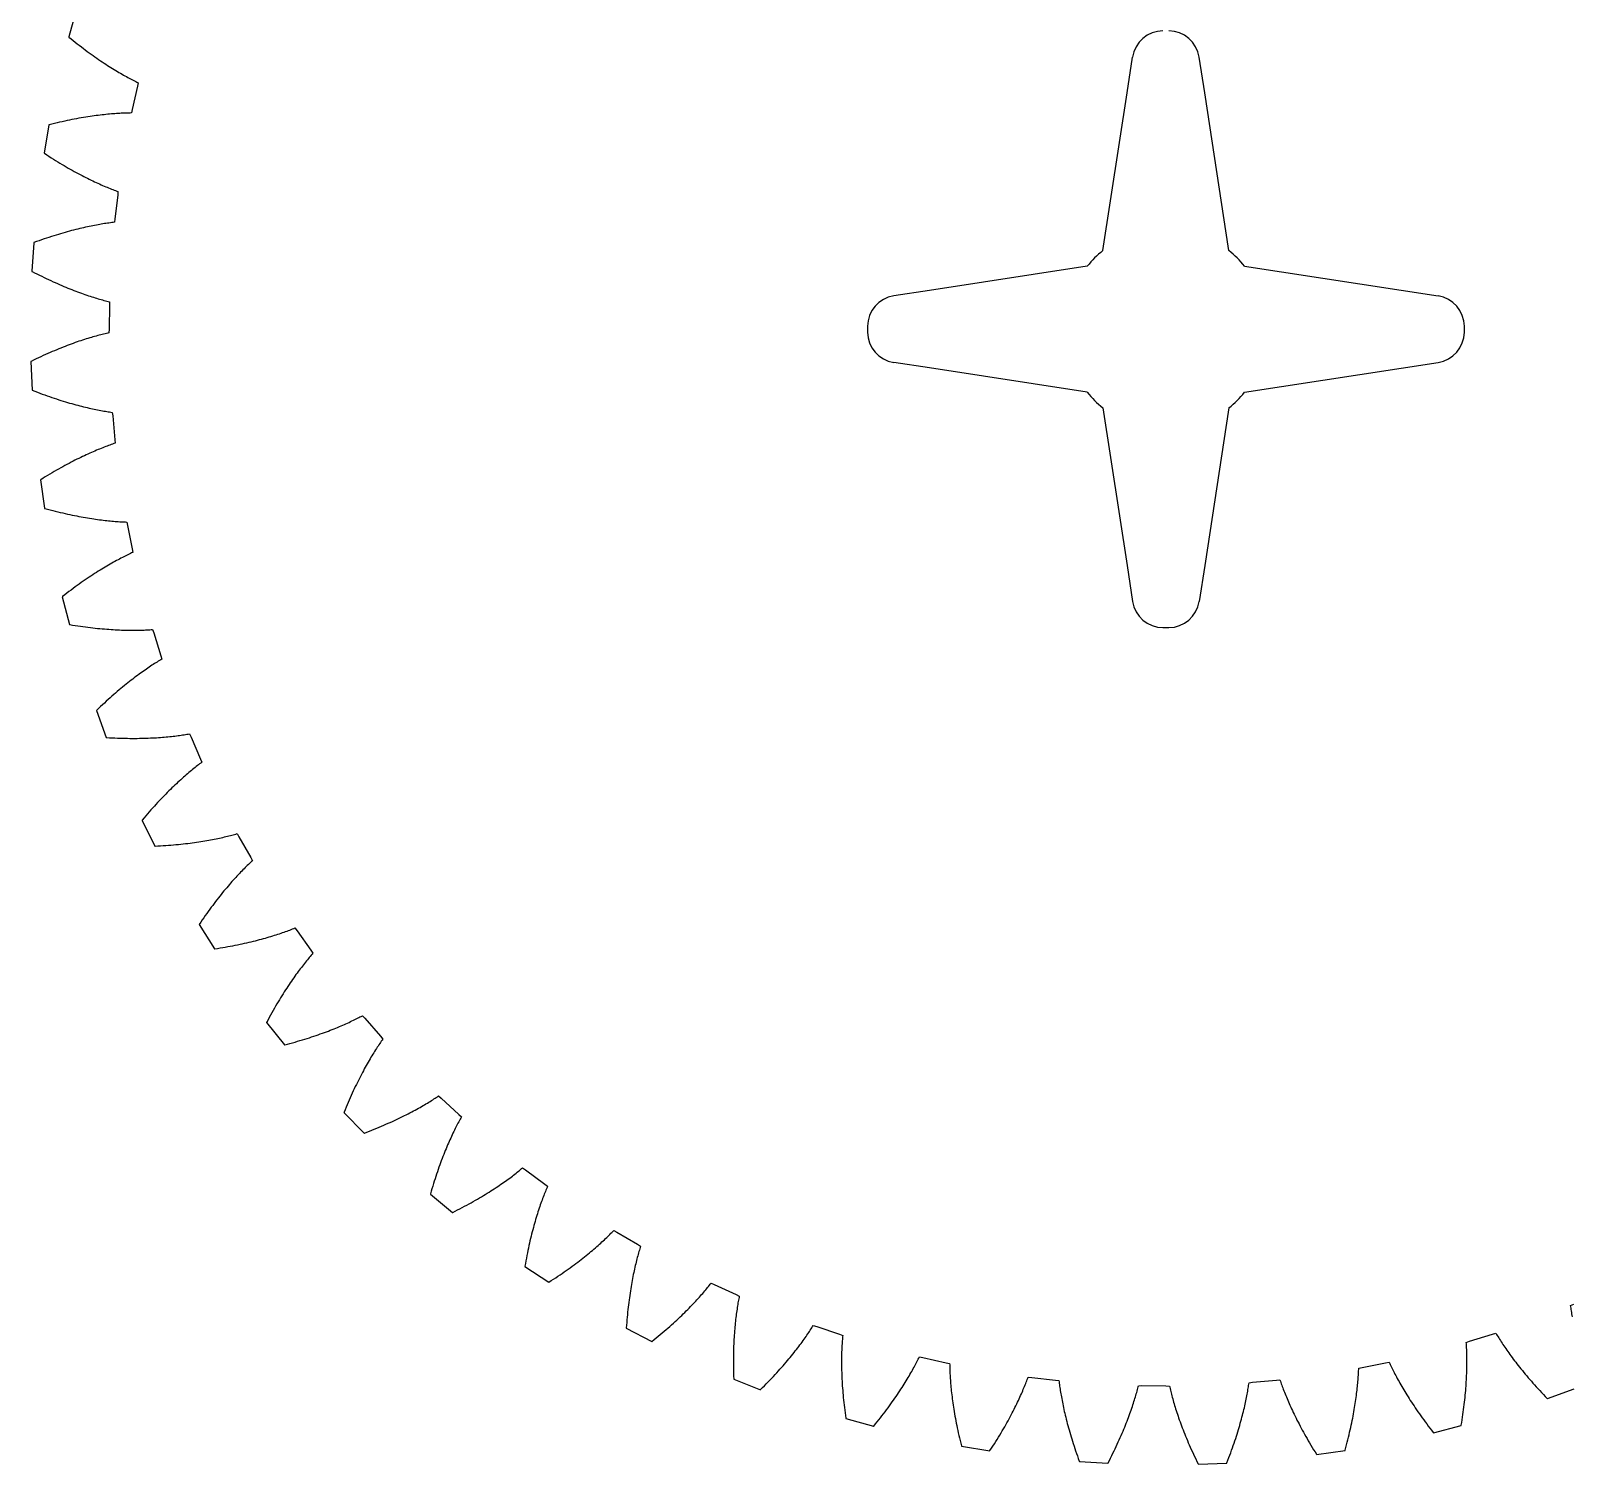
# Model space of a CAD drawing. Extents: x -167 to 32, y -85 to 62.
# Drawn here: x -166.6 to -67.2, y -84.9 to 7.6 of the extents above; entities that cross this region are included whole.
import ezdxf

# ---------------------------------------------------------------- set-up
doc = ezdxf.new("R2010")
doc.units = 0
doc.header["$MEASUREMENT"] = 0
doc.layers.get('0').update_dxf_attribs({"linetype": 'CONTINUOUS'})
doc.layers.add('gear', color=7, linetype='CONTINUOUS')

msp = doc.modelspace()

# ---------------------------------------------------------------- linework, layer by layer
for p, q in [((-95.909, 3.601), (-95.555, 5.904)), ((-90.909, 3.601), (-91.263, 5.904)), ((-97.475, -6.578), (-95.909, 3.601)), ((-89.343, -6.578), (-90.909, 3.601)), ((-98.48, -7.584), (-108.659, -9.149)), ((-88.338, -7.584), (-75.856, -9.504)), ((-108.659, -9.149), (-110.962, -9.504)), ((-108.659, -14.149), (-110.962, -13.795)), ((-88.338, -15.715), (-75.856, -13.795)), ((-98.48, -15.715), (-108.659, -14.149)), ((-97.475, -16.721), (-95.909, -26.899)), ((-89.343, -16.721), (-90.909, -26.899)), ((-95.909, -26.899), (-95.555, -29.203)), ((-90.909, -26.899), (-91.263, -29.203))]:
    msp.add_line(p, q)
for centre, radius, start, end in [((-93.578, 5.6), 2, 90.56102, 171.25384), ((-93.24, 5.6), 2, 8.74616, 89.43898), ((-93.409, -11.649), 6.5, 128.72121, 141.27879), ((-93.409, -11.649), 6.5, 38.72121, 51.27879), ((-110.658, -11.481), 2, 98.74616, 179.43898), ((-76.16, -11.481), 2, 0.56102, 81.25384), ((-93.409, -11.649), 19.25, 179.43898, 180.56102), ((-110.658, -11.818), 2, 180.56102, 261.25384), ((-76.16, -11.818), 2, 278.74616, 359.43898), ((-93.409, -11.649), 19.25, 359.43898, 0.56102), ((-93.409, -11.649), 6.5, 218.72121, 231.27879), ((-93.409, -11.649), 6.5, 308.72121, 321.27879), ((-93.578, -28.899), 2, 188.74616, 269.43898), ((-93.24, -28.899), 2, 270.56102, 351.25384), ((-93.409, -11.649), 19.25, 269.43898, 270.56102)]:
    msp.add_arc(centre, radius, start, end)
at = {"layer": 'gear'}
for points in [[(-163.677, 8.994), (-164.176, 7.213), (-164.176, 7.213), (-164.175, 7.213), (-164.175, 7.212), (-164.174, 7.211), (-164.172, 7.209), (-164.167, 7.206), (-164.159, 7.199), (-164.023, 7.088), (-163.888, 6.978), (-163.754, 6.871), (-163.621, 6.767), (-163.49, 6.664), (-163.359, 6.564), (-163.23, 6.465), (-163.102, 6.369), (-162.976, 6.275), (-162.85, 6.183), (-162.726, 6.093), (-162.604, 6.005), (-162.482, 5.919), (-162.362, 5.835), (-162.243, 5.753), (-162.126, 5.673), (-162.01, 5.595), (-161.896, 5.519), (-161.783, 5.444), (-161.671, 5.372), (-161.561, 5.302), (-161.452, 5.233), (-161.345, 5.166), (-161.24, 5.101), (-161.136, 5.038), (-161.033, 4.976), (-160.932, 4.917), (-160.833, 4.859), (-160.735, 4.802), (-160.639, 4.748), (-160.545, 4.695), (-160.452, 4.643), (-160.361, 4.594), (-160.272, 4.546), (-160.184, 4.499), (-160.099, 4.454), (-160.014, 4.411), (-159.932, 4.369), (-159.851, 4.328), (-159.773, 4.289), (-159.696, 4.252), (-159.74, 4.027), (-160.078, 2.521), (-160.134, 2.299), (-160.22, 2.298), (-160.307, 2.296), (-160.398, 2.294), (-160.49, 2.291), (-160.585, 2.288), (-160.681, 2.284), (-160.781, 2.28), (-160.882, 2.274), (-160.985, 2.268), (-161.091, 2.261), (-161.199, 2.254), (-161.309, 2.246), (-161.422, 2.236), (-161.536, 2.226), (-161.653, 2.215), (-161.772, 2.204), (-161.893, 2.191), (-162.016, 2.177), (-162.141, 2.163), (-162.269, 2.147), (-162.399, 2.13), (-162.53, 2.113), (-162.664, 2.094), (-162.8, 2.074), (-162.938, 2.053), (-163.079, 2.031), (-163.221, 2.007), (-163.366, 1.983), (-163.512, 1.957), (-163.661, 1.93), (-163.811, 1.901), (-163.964, 1.872), (-164.119, 1.841), (-164.275, 1.808), (-164.434, 1.774), (-164.595, 1.739), (-164.758, 1.703), (-164.922, 1.665), (-165.089, 1.625), (-165.258, 1.584), (-165.428, 1.542), (-165.439, 1.539), (-165.444, 1.538), (-165.447, 1.537), (-165.448, 1.537), (-165.449, 1.536), (-165.449, 1.536), (-165.45, 1.536), (-165.76, -0.287), (-165.76, -0.288), (-165.759, -0.288), (-165.759, -0.288), (-165.758, -0.289), (-165.755, -0.291), (-165.751, -0.294), (-165.741, -0.3), (-165.594, -0.396), (-165.449, -0.491), (-165.305, -0.583), (-165.162, -0.673), (-165.02, -0.762), (-164.88, -0.848), (-164.741, -0.932), (-164.604, -1.015), (-164.468, -1.095), (-164.334, -1.173), (-164.201, -1.25), (-164.07, -1.325), (-163.94, -1.398), (-163.812, -1.468), (-163.685, -1.538), (-163.56, -1.605), (-163.437, -1.67), (-163.315, -1.734), (-163.195, -1.796), (-163.076, -1.857), (-162.959, -1.915), (-162.844, -1.972), (-162.731, -2.027), (-162.619, -2.081), (-162.509, -2.133), (-162.401, -2.183), (-162.294, -2.232), (-162.189, -2.28), (-162.086, -2.325), (-161.985, -2.37), (-161.886, -2.412), (-161.788, -2.454), (-161.692, -2.494), (-161.599, -2.532), (-161.507, -2.569), (-161.417, -2.605), (-161.328, -2.639), (-161.242, -2.672), (-161.158, -2.704), (-161.075, -2.735), (-160.995, -2.764), (-161.015, -2.993), (-161.194, -4.525), (-161.226, -4.752), (-161.311, -4.762), (-161.399, -4.773), (-161.488, -4.784), (-161.58, -4.797), (-161.674, -4.81), (-161.769, -4.824), (-161.867, -4.839), (-161.968, -4.855), (-162.07, -4.872), (-162.174, -4.889), (-162.281, -4.908), (-162.39, -4.928), (-162.5, -4.949), (-162.613, -4.971), (-162.728, -4.994), (-162.845, -5.018), (-162.964, -5.043), (-163.085, -5.07), (-163.209, -5.098), (-163.334, -5.126), (-163.461, -5.157), (-163.59, -5.188), (-163.721, -5.221), (-163.855, -5.255), (-163.99, -5.29), (-164.127, -5.327), (-164.266, -5.365), (-164.407, -5.405), (-164.55, -5.446), (-164.695, -5.488), (-164.842, -5.532), (-164.991, -5.578), (-165.141, -5.625), (-165.294, -5.673), (-165.448, -5.723), (-165.604, -5.775), (-165.762, -5.828), (-165.922, -5.883), (-166.084, -5.94), (-166.247, -5.999), (-166.413, -6.059), (-166.423, -6.063), (-166.428, -6.064), (-166.431, -6.065), (-166.432, -6.066), (-166.433, -6.066), (-166.433, -6.066), (-166.433, -6.066), (-166.551, -7.912), (-166.551, -7.913), (-166.551, -7.913), (-166.55, -7.913), (-166.549, -7.914), (-166.546, -7.915), (-166.541, -7.918), (-166.532, -7.923), (-166.375, -8.003), (-166.221, -8.082), (-166.067, -8.159), (-165.916, -8.234), (-165.766, -8.307), (-165.618, -8.378), (-165.471, -8.447), (-165.326, -8.515), (-165.182, -8.581), (-165.04, -8.645), (-164.9, -8.707), (-164.762, -8.767), (-164.625, -8.826), (-164.49, -8.883), (-164.357, -8.939), (-164.226, -8.993), (-164.096, -9.045), (-163.969, -9.096), (-163.842, -9.145), (-163.718, -9.192), (-163.596, -9.239), (-163.475, -9.283), (-163.357, -9.326), (-163.24, -9.368), (-163.125, -9.408), (-163.012, -9.447), (-162.901, -9.484), (-162.792, -9.52), (-162.685, -9.555), (-162.579, -9.589), (-162.476, -9.621), (-162.375, -9.652), (-162.275, -9.681), (-162.178, -9.71), (-162.083, -9.737), (-161.989, -9.763), (-161.898, -9.788), (-161.809, -9.812), (-161.722, -9.835), (-161.636, -9.857), (-161.553, -9.877), (-161.55, -10.107), (-161.567, -11.649), (-161.576, -11.879), (-161.659, -11.898), (-161.745, -11.917), (-161.833, -11.938), (-161.923, -11.96), (-162.014, -11.983), (-162.108, -12.007), (-162.204, -12.032), (-162.302, -12.058), (-162.402, -12.086), (-162.504, -12.114), (-162.608, -12.144), (-162.714, -12.175), (-162.822, -12.208), (-162.932, -12.241), (-163.044, -12.276), (-163.158, -12.312), (-163.274, -12.35), (-163.391, -12.389), (-163.511, -12.429), (-163.633, -12.471), (-163.756, -12.515), (-163.881, -12.559), (-164.008, -12.606), (-164.137, -12.653), (-164.268, -12.703), (-164.401, -12.754), (-164.535, -12.806), (-164.671, -12.86), (-164.809, -12.916), (-164.949, -12.973), (-165.09, -13.032), (-165.233, -13.093), (-165.378, -13.156), (-165.525, -13.22), (-165.673, -13.286), (-165.823, -13.354), (-165.975, -13.423), (-166.128, -13.495), (-166.283, -13.568), (-166.439, -13.643), (-166.597, -13.72), (-166.607, -13.725), (-166.612, -13.728), (-166.615, -13.729), (-166.616, -13.729), (-166.616, -13.73), (-166.617, -13.73), (-166.617, -13.73), (-166.541, -15.578), (-166.541, -15.578), (-166.54, -15.579), (-166.54, -15.579), (-166.539, -15.579), (-166.536, -15.58), (-166.531, -15.582), (-166.521, -15.586), (-166.357, -15.65), (-166.195, -15.712), (-166.034, -15.773), (-165.876, -15.831), (-165.719, -15.888), (-165.564, -15.944), (-165.411, -15.997), (-165.259, -16.049), (-165.11, -16.1), (-164.962, -16.149), (-164.816, -16.196), (-164.672, -16.242), (-164.53, -16.286), (-164.39, -16.329), (-164.252, -16.37), (-164.116, -16.41), (-163.981, -16.448), (-163.849, -16.485), (-163.718, -16.521), (-163.59, -16.555), (-163.463, -16.588), (-163.339, -16.62), (-163.216, -16.65), (-163.096, -16.68), (-162.978, -16.708), (-162.861, -16.734), (-162.747, -16.76), (-162.634, -16.785), (-162.524, -16.808), (-162.416, -16.83), (-162.31, -16.851), (-162.206, -16.872), (-162.104, -16.891), (-162.004, -16.909), (-161.906, -16.926), (-161.811, -16.942), (-161.717, -16.958), (-161.626, -16.972), (-161.537, -16.985), (-161.45, -16.998), (-161.365, -17.01), (-161.338, -17.238), (-161.194, -18.774), (-161.178, -19.003), (-161.26, -19.03), (-161.343, -19.059), (-161.428, -19.089), (-161.515, -19.12), (-161.604, -19.152), (-161.695, -19.186), (-161.787, -19.221), (-161.882, -19.257), (-161.979, -19.295), (-162.077, -19.334), (-162.178, -19.375), (-162.28, -19.417), (-162.384, -19.46), (-162.49, -19.505), (-162.597, -19.552), (-162.707, -19.6), (-162.818, -19.649), (-162.931, -19.7), (-163.045, -19.753), (-163.162, -19.807), (-163.28, -19.863), (-163.4, -19.921), (-163.522, -19.98), (-163.645, -20.041), (-163.77, -20.104), (-163.896, -20.168), (-164.024, -20.234), (-164.154, -20.302), (-164.285, -20.372), (-164.418, -20.444), (-164.553, -20.518), (-164.689, -20.593), (-164.827, -20.67), (-164.966, -20.749), (-165.106, -20.831), (-165.248, -20.914), (-165.392, -20.999), (-165.537, -21.086), (-165.683, -21.175), (-165.831, -21.266), (-165.98, -21.359), (-165.989, -21.365), (-165.994, -21.368), (-165.996, -21.37), (-165.997, -21.37), (-165.998, -21.371), (-165.998, -21.371), (-165.998, -21.371), (-165.73, -23.201), (-165.729, -23.201), (-165.729, -23.201), (-165.728, -23.202), (-165.727, -23.202), (-165.724, -23.203), (-165.719, -23.204), (-165.708, -23.207), (-165.539, -23.254), (-165.371, -23.298), (-165.205, -23.342), (-165.042, -23.383), (-164.88, -23.424), (-164.72, -23.462), (-164.562, -23.5), (-164.406, -23.536), (-164.252, -23.57), (-164.1, -23.603), (-163.95, -23.635), (-163.802, -23.665), (-163.656, -23.695), (-163.512, -23.723), (-163.371, -23.749), (-163.231, -23.775), (-163.093, -23.799), (-162.958, -23.822), (-162.824, -23.844), (-162.693, -23.864), (-162.563, -23.884), (-162.436, -23.902), (-162.311, -23.92), (-162.188, -23.936), (-162.068, -23.952), (-161.949, -23.966), (-161.833, -23.98), (-161.718, -23.992), (-161.606, -24.004), (-161.496, -24.015), (-161.389, -24.025), (-161.283, -24.034), (-161.18, -24.043), (-161.079, -24.05), (-160.98, -24.057), (-160.883, -24.063), (-160.788, -24.069), (-160.696, -24.073), (-160.606, -24.078), (-160.518, -24.081), (-160.433, -24.084), (-160.381, -24.308), (-160.078, -25.82), (-160.039, -26.047), (-160.116, -26.082), (-160.196, -26.119), (-160.278, -26.158), (-160.361, -26.198), (-160.446, -26.24), (-160.533, -26.283), (-160.621, -26.327), (-160.712, -26.373), (-160.804, -26.421), (-160.898, -26.47), (-160.993, -26.521), (-161.091, -26.573), (-161.189, -26.627), (-161.29, -26.683), (-161.392, -26.74), (-161.496, -26.8), (-161.601, -26.86), (-161.708, -26.923), (-161.817, -26.987), (-161.927, -27.054), (-162.039, -27.122), (-162.152, -27.191), (-162.267, -27.263), (-162.383, -27.337), (-162.501, -27.412), (-162.62, -27.489), (-162.74, -27.569), (-162.862, -27.65), (-162.985, -27.733), (-163.11, -27.818), (-163.236, -27.906), (-163.364, -27.995), (-163.492, -28.086), (-163.622, -28.179), (-163.754, -28.275), (-163.886, -28.372), (-164.02, -28.472), (-164.155, -28.574), (-164.291, -28.677), (-164.429, -28.784), (-164.567, -28.892), (-164.576, -28.899), (-164.58, -28.902), (-164.582, -28.904), (-164.584, -28.905), (-164.584, -28.905), (-164.584, -28.905), (-164.585, -28.905), (-164.126, -30.698), (-164.126, -30.698), (-164.125, -30.698), (-164.125, -30.698), (-164.123, -30.698), (-164.121, -30.698), (-164.115, -30.699), (-164.104, -30.701), (-163.931, -30.73), (-163.759, -30.757), (-163.59, -30.782), (-163.423, -30.807), (-163.257, -30.83), (-163.094, -30.852), (-162.933, -30.872), (-162.775, -30.892), (-162.618, -30.91), (-162.463, -30.927), (-162.311, -30.943), (-162.16, -30.958), (-162.012, -30.971), (-161.866, -30.984), (-161.722, -30.996), (-161.581, -31.006), (-161.441, -31.016), (-161.304, -31.025), (-161.169, -31.033), (-161.036, -31.039), (-160.906, -31.045), (-160.777, -31.051), (-160.651, -31.055), (-160.527, -31.058), (-160.406, -31.061), (-160.286, -31.063), (-160.169, -31.065), (-160.054, -31.065), (-159.941, -31.065), (-159.831, -31.064), (-159.723, -31.063), (-159.617, -31.061), (-159.513, -31.059), (-159.412, -31.056), (-159.313, -31.052), (-159.216, -31.048), (-159.121, -31.044), (-159.029, -31.039), (-158.939, -31.033), (-158.851, -31.028), (-158.766, -31.022), (-158.691, -31.239), (-158.231, -32.712), (-158.169, -32.932), (-158.242, -32.976), (-158.318, -33.021), (-158.395, -33.068), (-158.473, -33.117), (-158.554, -33.167), (-158.636, -33.219), (-158.719, -33.272), (-158.804, -33.328), (-158.891, -33.385), (-158.979, -33.443), (-159.069, -33.504), (-159.16, -33.566), (-159.253, -33.63), (-159.347, -33.696), (-159.442, -33.764), (-159.539, -33.834), (-159.638, -33.905), (-159.738, -33.979), (-159.839, -34.054), (-159.942, -34.131), (-160.046, -34.211), (-160.151, -34.292), (-160.257, -34.375), (-160.365, -34.46), (-160.474, -34.548), (-160.585, -34.637), (-160.696, -34.729), (-160.809, -34.822), (-160.923, -34.918), (-161.038, -35.015), (-161.154, -35.115), (-161.272, -35.217), (-161.39, -35.322), (-161.51, -35.428), (-161.631, -35.537), (-161.752, -35.647), (-161.875, -35.761), (-161.998, -35.876), (-162.123, -35.993), (-162.249, -36.113), (-162.375, -36.235), (-162.383, -36.243), (-162.387, -36.247), (-162.389, -36.249), (-162.39, -36.25), (-162.391, -36.25), (-162.391, -36.251), (-162.391, -36.251), (-161.748, -37.985), (-161.747, -37.985), (-161.747, -37.985), (-161.746, -37.985), (-161.745, -37.985), (-161.742, -37.985), (-161.737, -37.986), (-161.726, -37.986), (-161.55, -37.997), (-161.377, -38.006), (-161.206, -38.013), (-161.037, -38.02), (-160.87, -38.026), (-160.705, -38.031), (-160.543, -38.034), (-160.383, -38.037), (-160.225, -38.039), (-160.07, -38.04), (-159.917, -38.039), (-159.766, -38.038), (-159.617, -38.037), (-159.47, -38.034), (-159.326, -38.031), (-159.184, -38.026), (-159.044, -38.021), (-158.907, -38.016), (-158.772, -38.009), (-158.639, -38.002), (-158.509, -37.995), (-158.38, -37.986), (-158.254, -37.977), (-158.131, -37.968), (-158.01, -37.958), (-157.89, -37.947), (-157.774, -37.937), (-157.659, -37.925), (-157.547, -37.913), (-157.438, -37.901), (-157.33, -37.888), (-157.225, -37.875), (-157.122, -37.862), (-157.022, -37.848), (-156.923, -37.835), (-156.827, -37.821), (-156.734, -37.806), (-156.643, -37.792), (-156.554, -37.777), (-156.467, -37.762), (-156.383, -37.747), (-156.286, -37.956), (-155.675, -39.372), (-155.589, -39.585), (-155.658, -39.636), (-155.728, -39.689), (-155.8, -39.744), (-155.873, -39.8), (-155.948, -39.859), (-156.024, -39.919), (-156.101, -39.981), (-156.18, -40.044), (-156.26, -40.11), (-156.342, -40.178), (-156.425, -40.247), (-156.509, -40.319), (-156.594, -40.392), (-156.681, -40.468), (-156.769, -40.545), (-156.858, -40.625), (-156.949, -40.706), (-157.04, -40.79), (-157.133, -40.875), (-157.227, -40.963), (-157.322, -41.052), (-157.418, -41.144), (-157.516, -41.238), (-157.614, -41.334), (-157.713, -41.433), (-157.814, -41.533), (-157.915, -41.636), (-158.018, -41.74), (-158.121, -41.847), (-158.225, -41.957), (-158.331, -42.068), (-158.437, -42.182), (-158.544, -42.298), (-158.651, -42.416), (-158.76, -42.537), (-158.869, -42.66), (-158.979, -42.785), (-159.09, -42.913), (-159.202, -43.043), (-159.314, -43.175), (-159.427, -43.31), (-159.434, -43.318), (-159.438, -43.322), (-159.44, -43.324), (-159.441, -43.326), (-159.441, -43.326), (-159.441, -43.326), (-159.441, -43.327), (-158.62, -44.984), (-158.62, -44.984), (-158.62, -44.984), (-158.619, -44.984), (-158.618, -44.984), (-158.615, -44.984), (-158.609, -44.984), (-158.598, -44.983), (-158.423, -44.975), (-158.249, -44.966), (-158.078, -44.956), (-157.91, -44.945), (-157.743, -44.933), (-157.579, -44.921), (-157.417, -44.907), (-157.258, -44.893), (-157.101, -44.878), (-156.946, -44.863), (-156.794, -44.847), (-156.644, -44.83), (-156.496, -44.813), (-156.35, -44.795), (-156.207, -44.776), (-156.067, -44.757), (-155.928, -44.738), (-155.792, -44.718), (-155.658, -44.697), (-155.527, -44.676), (-155.398, -44.655), (-155.271, -44.633), (-155.147, -44.611), (-155.025, -44.589), (-154.906, -44.566), (-154.788, -44.544), (-154.673, -44.52), (-154.561, -44.497), (-154.451, -44.474), (-154.343, -44.45), (-154.237, -44.426), (-154.134, -44.402), (-154.033, -44.378), (-153.935, -44.354), (-153.838, -44.33), (-153.744, -44.306), (-153.653, -44.282), (-153.564, -44.258), (-153.477, -44.234), (-153.392, -44.21), (-153.31, -44.187), (-153.192, -44.384), (-152.436, -45.729), (-152.328, -45.932), (-152.391, -45.99), (-152.456, -46.05), (-152.521, -46.112), (-152.588, -46.175), (-152.656, -46.241), (-152.726, -46.309), (-152.796, -46.379), (-152.868, -46.45), (-152.941, -46.524), (-153.015, -46.6), (-153.09, -46.678), (-153.166, -46.758), (-153.244, -46.84), (-153.322, -46.924), (-153.401, -47.01), (-153.482, -47.098), (-153.563, -47.189), (-153.646, -47.281), (-153.729, -47.376), (-153.813, -47.473), (-153.899, -47.572), (-153.985, -47.674), (-154.072, -47.777), (-154.159, -47.883), (-154.248, -47.991), (-154.337, -48.101), (-154.428, -48.214), (-154.518, -48.329), (-154.61, -48.446), (-154.702, -48.566), (-154.795, -48.688), (-154.889, -48.812), (-154.983, -48.938), (-155.078, -49.067), (-155.173, -49.199), (-155.269, -49.332), (-155.366, -49.468), (-155.463, -49.607), (-155.56, -49.748), (-155.658, -49.891), (-155.756, -50.037), (-155.763, -50.046), (-155.766, -50.051), (-155.767, -50.053), (-155.768, -50.054), (-155.768, -50.055), (-155.768, -50.055), (-155.769, -50.055), (-154.779, -51.618), (-154.778, -51.618), (-154.778, -51.618), (-154.777, -51.618), (-154.776, -51.618), (-154.773, -51.617), (-154.768, -51.616), (-154.757, -51.615), (-154.583, -51.588), (-154.412, -51.561), (-154.243, -51.533), (-154.076, -51.505), (-153.912, -51.475), (-153.75, -51.446), (-153.59, -51.416), (-153.433, -51.385), (-153.279, -51.354), (-153.126, -51.322), (-152.976, -51.29), (-152.829, -51.258), (-152.684, -51.225), (-152.541, -51.192), (-152.401, -51.159), (-152.263, -51.125), (-152.127, -51.091), (-151.994, -51.057), (-151.863, -51.023), (-151.735, -50.988), (-151.609, -50.954), (-151.485, -50.919), (-151.364, -50.884), (-151.245, -50.849), (-151.128, -50.814), (-151.014, -50.779), (-150.902, -50.744), (-150.792, -50.709), (-150.685, -50.674), (-150.58, -50.64), (-150.478, -50.605), (-150.378, -50.57), (-150.28, -50.536), (-150.184, -50.502), (-150.091, -50.468), (-150, -50.434), (-149.912, -50.401), (-149.826, -50.367), (-149.742, -50.335), (-149.66, -50.302), (-149.58, -50.27), (-149.443, -50.454), (-148.55, -51.712), (-148.422, -51.903), (-148.479, -51.967), (-148.537, -52.033), (-148.595, -52.102), (-148.655, -52.172), (-148.716, -52.245), (-148.778, -52.319), (-148.841, -52.396), (-148.905, -52.475), (-148.969, -52.556), (-149.035, -52.639), (-149.102, -52.724), (-149.169, -52.812), (-149.237, -52.901), (-149.307, -52.993), (-149.377, -53.087), (-149.447, -53.183), (-149.519, -53.282), (-149.591, -53.382), (-149.664, -53.485), (-149.738, -53.591), (-149.812, -53.698), (-149.887, -53.808), (-149.963, -53.92), (-150.039, -54.035), (-150.116, -54.151), (-150.193, -54.271), (-150.271, -54.392), (-150.35, -54.516), (-150.428, -54.642), (-150.508, -54.77), (-150.587, -54.901), (-150.668, -55.035), (-150.748, -55.17), (-150.829, -55.309), (-150.91, -55.449), (-150.991, -55.592), (-151.073, -55.738), (-151.155, -55.885), (-151.237, -56.036), (-151.32, -56.189), (-151.402, -56.344), (-151.407, -56.354), (-151.41, -56.358), (-151.411, -56.361), (-151.412, -56.362), (-151.412, -56.363), (-151.412, -56.363), (-151.412, -56.363), (-150.265, -57.814), (-150.264, -57.814), (-150.264, -57.814), (-150.263, -57.814), (-150.262, -57.813), (-150.259, -57.813), (-150.254, -57.811), (-150.243, -57.808), (-150.073, -57.764), (-149.906, -57.719), (-149.74, -57.673), (-149.578, -57.628), (-149.417, -57.582), (-149.259, -57.535), (-149.104, -57.489), (-148.951, -57.442), (-148.8, -57.395), (-148.652, -57.347), (-148.506, -57.3), (-148.363, -57.252), (-148.222, -57.204), (-148.084, -57.157), (-147.948, -57.109), (-147.814, -57.061), (-147.683, -57.013), (-147.554, -56.965), (-147.427, -56.917), (-147.303, -56.87), (-147.181, -56.822), (-147.062, -56.775), (-146.945, -56.727), (-146.83, -56.68), (-146.718, -56.633), (-146.608, -56.586), (-146.5, -56.54), (-146.395, -56.494), (-146.292, -56.448), (-146.192, -56.402), (-146.093, -56.357), (-145.997, -56.312), (-145.904, -56.268), (-145.812, -56.224), (-145.723, -56.18), (-145.636, -56.137), (-145.552, -56.094), (-145.469, -56.052), (-145.389, -56.011), (-145.311, -55.97), (-145.236, -55.93), (-145.08, -56.098), (-144.06, -57.256), (-143.913, -57.433), (-143.963, -57.502), (-144.013, -57.574), (-144.065, -57.649), (-144.117, -57.725), (-144.17, -57.803), (-144.223, -57.884), (-144.278, -57.967), (-144.333, -58.052), (-144.389, -58.139), (-144.446, -58.229), (-144.503, -58.321), (-144.561, -58.415), (-144.62, -58.511), (-144.679, -58.609), (-144.739, -58.71), (-144.799, -58.813), (-144.86, -58.919), (-144.921, -59.027), (-144.983, -59.137), (-145.045, -59.249), (-145.108, -59.364), (-145.171, -59.481), (-145.235, -59.6), (-145.299, -59.722), (-145.363, -59.846), (-145.427, -59.973), (-145.492, -60.102), (-145.557, -60.233), (-145.622, -60.367), (-145.688, -60.503), (-145.753, -60.641), (-145.819, -60.782), (-145.885, -60.926), (-145.951, -61.071), (-146.017, -61.22), (-146.083, -61.37), (-146.149, -61.524), (-146.215, -61.679), (-146.281, -61.837), (-146.347, -61.998), (-146.413, -62.161), (-146.417, -62.171), (-146.419, -62.176), (-146.42, -62.179), (-146.42, -62.18), (-146.421, -62.181), (-146.421, -62.181), (-146.421, -62.181), (-145.128, -63.504), (-145.127, -63.504), (-145.127, -63.504), (-145.126, -63.504), (-145.125, -63.503), (-145.123, -63.502), (-145.117, -63.5), (-145.107, -63.496), (-144.943, -63.434), (-144.781, -63.372), (-144.621, -63.31), (-144.464, -63.247), (-144.309, -63.184), (-144.157, -63.122), (-144.007, -63.059), (-143.86, -62.997), (-143.715, -62.934), (-143.573, -62.871), (-143.433, -62.809), (-143.295, -62.747), (-143.16, -62.684), (-143.027, -62.622), (-142.897, -62.561), (-142.769, -62.499), (-142.644, -62.438), (-142.52, -62.377), (-142.399, -62.316), (-142.281, -62.255), (-142.165, -62.195), (-142.051, -62.136), (-141.94, -62.076), (-141.831, -62.017), (-141.724, -61.959), (-141.619, -61.901), (-141.517, -61.843), (-141.417, -61.786), (-141.32, -61.73), (-141.225, -61.674), (-141.132, -61.619), (-141.041, -61.564), (-140.952, -61.51), (-140.866, -61.457), (-140.782, -61.404), (-140.7, -61.353), (-140.62, -61.301), (-140.543, -61.251), (-140.467, -61.201), (-140.394, -61.153), (-140.323, -61.105), (-140.15, -61.256), (-139.016, -62.301), (-138.851, -62.461), (-138.893, -62.536), (-138.936, -62.612), (-138.979, -62.692), (-139.023, -62.773), (-139.067, -62.857), (-139.112, -62.942), (-139.158, -63.03), (-139.204, -63.121), (-139.25, -63.214), (-139.297, -63.308), (-139.345, -63.406), (-139.393, -63.505), (-139.441, -63.607), (-139.489, -63.711), (-139.538, -63.818), (-139.588, -63.927), (-139.637, -64.038), (-139.687, -64.151), (-139.737, -64.267), (-139.787, -64.386), (-139.837, -64.506), (-139.888, -64.629), (-139.939, -64.755), (-139.989, -64.883), (-140.04, -65.013), (-140.091, -65.145), (-140.142, -65.28), (-140.193, -65.418), (-140.244, -65.557), (-140.295, -65.7), (-140.345, -65.844), (-140.396, -65.991), (-140.446, -66.141), (-140.497, -66.293), (-140.547, -66.447), (-140.597, -66.604), (-140.647, -66.763), (-140.696, -66.925), (-140.745, -67.089), (-140.794, -67.256), (-140.842, -67.425), (-140.845, -67.435), (-140.847, -67.441), (-140.848, -67.443), (-140.848, -67.445), (-140.848, -67.445), (-140.848, -67.446), (-140.848, -67.446), (-139.424, -68.626), (-139.424, -68.626), (-139.424, -68.626), (-139.423, -68.626), (-139.422, -68.625), (-139.419, -68.624), (-139.414, -68.621), (-139.404, -68.616), (-139.247, -68.537), (-139.093, -68.458), (-138.941, -68.38), (-138.791, -68.301), (-138.644, -68.223), (-138.499, -68.144), (-138.356, -68.067), (-138.217, -67.989), (-138.079, -67.911), (-137.944, -67.834), (-137.811, -67.758), (-137.681, -67.681), (-137.553, -67.605), (-137.427, -67.53), (-137.304, -67.455), (-137.183, -67.38), (-137.065, -67.306), (-136.949, -67.232), (-136.835, -67.159), (-136.724, -67.087), (-136.614, -67.015), (-136.507, -66.944), (-136.403, -66.873), (-136.301, -66.803), (-136.2, -66.734), (-136.103, -66.665), (-136.007, -66.597), (-135.914, -66.53), (-135.823, -66.464), (-135.734, -66.398), (-135.647, -66.334), (-135.562, -66.27), (-135.48, -66.207), (-135.4, -66.145), (-135.321, -66.084), (-135.245, -66.023), (-135.172, -65.964), (-135.1, -65.906), (-135.03, -65.849), (-134.962, -65.793), (-134.897, -65.738), (-134.709, -65.87), (-133.471, -66.791), (-133.291, -66.933), (-133.325, -67.011), (-133.359, -67.092), (-133.394, -67.175), (-133.429, -67.261), (-133.464, -67.349), (-133.5, -67.439), (-133.536, -67.531), (-133.573, -67.626), (-133.609, -67.723), (-133.646, -67.822), (-133.683, -67.924), (-133.72, -68.028), (-133.758, -68.134), (-133.795, -68.243), (-133.833, -68.354), (-133.87, -68.467), (-133.908, -68.583), (-133.945, -68.701), (-133.983, -68.822), (-134.02, -68.945), (-134.058, -69.07), (-134.095, -69.197), (-134.133, -69.327), (-134.17, -69.46), (-134.207, -69.595), (-134.244, -69.732), (-134.28, -69.871), (-134.316, -70.013), (-134.352, -70.158), (-134.388, -70.304), (-134.423, -70.454), (-134.458, -70.605), (-134.493, -70.759), (-134.527, -70.915), (-134.561, -71.074), (-134.594, -71.235), (-134.627, -71.399), (-134.659, -71.565), (-134.691, -71.733), (-134.722, -71.904), (-134.753, -72.077), (-134.754, -72.088), (-134.755, -72.094), (-134.756, -72.096), (-134.756, -72.098), (-134.756, -72.098), (-134.756, -72.099), (-134.756, -72.099), (-133.216, -73.124), (-133.216, -73.124), (-133.216, -73.124), (-133.215, -73.123), (-133.214, -73.122), (-133.212, -73.121), (-133.207, -73.118), (-133.198, -73.112), (-133.05, -73.017), (-132.904, -72.922), (-132.761, -72.828), (-132.621, -72.734), (-132.482, -72.641), (-132.347, -72.548), (-132.213, -72.456), (-132.082, -72.364), (-131.953, -72.273), (-131.827, -72.182), (-131.703, -72.092), (-131.581, -72.002), (-131.462, -71.913), (-131.345, -71.825), (-131.231, -71.737), (-131.118, -71.65), (-131.008, -71.564), (-130.9, -71.479), (-130.795, -71.394), (-130.691, -71.311), (-130.59, -71.228), (-130.492, -71.146), (-130.395, -71.064), (-130.3, -70.984), (-130.208, -70.905), (-130.118, -70.826), (-130.03, -70.749), (-129.944, -70.672), (-129.861, -70.597), (-129.779, -70.522), (-129.699, -70.449), (-129.622, -70.377), (-129.547, -70.306), (-129.473, -70.235), (-129.402, -70.167), (-129.333, -70.099), (-129.265, -70.032), (-129.2, -69.967), (-129.137, -69.903), (-129.075, -69.84), (-129.016, -69.778), (-128.815, -69.89), (-127.488, -70.676), (-127.294, -70.798), (-127.319, -70.88), (-127.345, -70.964), (-127.371, -71.051), (-127.397, -71.139), (-127.423, -71.23), (-127.449, -71.324), (-127.475, -71.419), (-127.502, -71.517), (-127.528, -71.618), (-127.554, -71.72), (-127.58, -71.825), (-127.606, -71.933), (-127.632, -72.042), (-127.658, -72.154), (-127.684, -72.269), (-127.709, -72.385), (-127.735, -72.504), (-127.76, -72.626), (-127.785, -72.75), (-127.809, -72.876), (-127.833, -73.004), (-127.857, -73.135), (-127.881, -73.268), (-127.904, -73.404), (-127.926, -73.542), (-127.949, -73.682), (-127.97, -73.825), (-127.992, -73.97), (-128.012, -74.117), (-128.032, -74.267), (-128.052, -74.419), (-128.071, -74.573), (-128.089, -74.73), (-128.107, -74.889), (-128.124, -75.05), (-128.14, -75.214), (-128.156, -75.38), (-128.17, -75.549), (-128.184, -75.719), (-128.197, -75.892), (-128.21, -76.068), (-128.21, -76.079), (-128.211, -76.084), (-128.211, -76.087), (-128.211, -76.088), (-128.211, -76.089), (-128.211, -76.089), (-128.211, -76.09), (-126.572, -76.948), (-126.572, -76.948), (-126.572, -76.948), (-126.571, -76.947), (-126.57, -76.946), (-126.568, -76.945), (-126.564, -76.941), (-126.555, -76.934), (-126.418, -76.824), (-126.283, -76.715), (-126.151, -76.607), (-126.021, -76.499), (-125.893, -76.391), (-125.768, -76.285), (-125.645, -76.179), (-125.524, -76.074), (-125.405, -75.969), (-125.289, -75.866), (-125.175, -75.763), (-125.064, -75.662), (-124.954, -75.561), (-124.847, -75.461), (-124.743, -75.362), (-124.64, -75.263), (-124.539, -75.166), (-124.441, -75.07), (-124.345, -74.975), (-124.251, -74.881), (-124.159, -74.788), (-124.069, -74.696), (-123.982, -74.605), (-123.896, -74.515), (-123.813, -74.427), (-123.731, -74.339), (-123.652, -74.253), (-123.575, -74.168), (-123.499, -74.084), (-123.426, -74.002), (-123.354, -73.92), (-123.285, -73.84), (-123.217, -73.762), (-123.152, -73.684), (-123.088, -73.608), (-123.026, -73.534), (-122.966, -73.46), (-122.908, -73.388), (-122.852, -73.318), (-122.797, -73.249), (-122.745, -73.182), (-122.534, -73.272), (-121.131, -73.915), (-120.925, -74.016), (-120.942, -74.1), (-120.959, -74.187), (-120.976, -74.275), (-120.992, -74.366), (-121.009, -74.459), (-121.025, -74.555), (-121.041, -74.653), (-121.057, -74.753), (-121.072, -74.856), (-121.088, -74.96), (-121.103, -75.068), (-121.118, -75.177), (-121.132, -75.289), (-121.146, -75.403), (-121.16, -75.519), (-121.173, -75.638), (-121.186, -75.759), (-121.198, -75.882), (-121.21, -76.008), (-121.221, -76.136), (-121.231, -76.266), (-121.241, -76.399), (-121.251, -76.534), (-121.26, -76.671), (-121.268, -76.811), (-121.275, -76.953), (-121.282, -77.097), (-121.288, -77.243), (-121.293, -77.392), (-121.297, -77.543), (-121.301, -77.696), (-121.304, -77.852), (-121.306, -78.009), (-121.306, -78.169), (-121.306, -78.332), (-121.306, -78.496), (-121.304, -78.663), (-121.301, -78.832), (-121.297, -79.003), (-121.292, -79.177), (-121.285, -79.353), (-121.285, -79.364), (-121.285, -79.369), (-121.285, -79.372), (-121.285, -79.373), (-121.285, -79.374), (-121.285, -79.374), (-121.285, -79.375), (-119.565, -80.057), (-119.565, -80.057), (-119.565, -80.057), (-119.564, -80.056), (-119.563, -80.055), (-119.561, -80.053), (-119.557, -80.049), (-119.549, -80.042), (-119.425, -79.918), (-119.302, -79.795), (-119.181, -79.673), (-119.063, -79.552), (-118.948, -79.432), (-118.834, -79.313), (-118.723, -79.195), (-118.614, -79.078), (-118.507, -78.962), (-118.402, -78.847), (-118.3, -78.733), (-118.199, -78.62), (-118.101, -78.508), (-118.005, -78.397), (-117.911, -78.288), (-117.819, -78.179), (-117.73, -78.072), (-117.642, -77.966), (-117.556, -77.862), (-117.473, -77.758), (-117.391, -77.656), (-117.311, -77.555), (-117.234, -77.456), (-117.158, -77.358), (-117.084, -77.261), (-117.012, -77.165), (-116.942, -77.071), (-116.874, -76.979), (-116.808, -76.887), (-116.744, -76.798), (-116.681, -76.709), (-116.621, -76.623), (-116.562, -76.537), (-116.504, -76.453), (-116.449, -76.371), (-116.395, -76.29), (-116.343, -76.211), (-116.293, -76.134), (-116.244, -76.058), (-116.198, -75.984), (-116.152, -75.911), (-115.933, -75.978), (-114.471, -76.472), (-114.255, -76.551), (-114.263, -76.636), (-114.271, -76.724), (-114.278, -76.814), (-114.285, -76.906), (-114.292, -77), (-114.298, -77.097), (-114.304, -77.196), (-114.309, -77.297), (-114.314, -77.401), (-114.318, -77.507), (-114.322, -77.615), (-114.325, -77.725), (-114.328, -77.838), (-114.33, -77.953), (-114.331, -78.07), (-114.332, -78.19), (-114.332, -78.311), (-114.331, -78.435), (-114.33, -78.562), (-114.328, -78.69), (-114.325, -78.821), (-114.321, -78.954), (-114.316, -79.089), (-114.31, -79.226), (-114.304, -79.366), (-114.296, -79.508), (-114.288, -79.652), (-114.279, -79.798), (-114.268, -79.946), (-114.257, -80.097), (-114.244, -80.25), (-114.231, -80.405), (-114.216, -80.562), (-114.2, -80.721), (-114.183, -80.882), (-114.165, -81.046), (-114.146, -81.212), (-114.125, -81.379), (-114.103, -81.549), (-114.08, -81.721), (-114.056, -81.896), (-114.054, -81.906), (-114.053, -81.912), (-114.053, -81.915), (-114.053, -81.916), (-114.053, -81.917), (-114.053, -81.917), (-114.053, -81.917), (-112.271, -82.416), (-112.271, -82.416), (-112.271, -82.416), (-112.271, -82.415), (-112.27, -82.414), (-112.268, -82.412), (-112.264, -82.408), (-112.257, -82.399), (-112.146, -82.263), (-112.037, -82.128), (-111.93, -81.994), (-111.825, -81.862), (-111.723, -81.73), (-111.622, -81.6), (-111.524, -81.471), (-111.427, -81.343), (-111.333, -81.216), (-111.241, -81.091), (-111.151, -80.967), (-111.063, -80.844), (-110.977, -80.723), (-110.893, -80.603), (-110.811, -80.484), (-110.731, -80.367), (-110.653, -80.251), (-110.577, -80.136), (-110.503, -80.023), (-110.43, -79.912), (-110.36, -79.801), (-110.291, -79.693), (-110.224, -79.586), (-110.159, -79.48), (-110.096, -79.376), (-110.035, -79.274), (-109.975, -79.173), (-109.917, -79.074), (-109.861, -78.976), (-109.806, -78.88), (-109.753, -78.786), (-109.702, -78.693), (-109.652, -78.602), (-109.604, -78.513), (-109.558, -78.425), (-109.513, -78.339), (-109.469, -78.255), (-109.427, -78.173), (-109.387, -78.092), (-109.348, -78.013), (-109.31, -77.936), (-109.085, -77.98), (-107.58, -78.318), (-107.357, -78.374), (-107.356, -78.46), (-107.355, -78.548), (-107.353, -78.638), (-107.35, -78.731), (-107.347, -78.825), (-107.343, -78.922), (-107.338, -79.021), (-107.333, -79.122), (-107.327, -79.226), (-107.32, -79.332), (-107.312, -79.44), (-107.304, -79.55), (-107.295, -79.662), (-107.285, -79.777), (-107.274, -79.893), (-107.262, -80.012), (-107.249, -80.133), (-107.236, -80.256), (-107.221, -80.382), (-107.205, -80.509), (-107.189, -80.639), (-107.171, -80.771), (-107.152, -80.905), (-107.132, -81.041), (-107.111, -81.179), (-107.089, -81.319), (-107.066, -81.462), (-107.041, -81.606), (-107.015, -81.753), (-106.988, -81.901), (-106.96, -82.052), (-106.93, -82.204), (-106.899, -82.359), (-106.867, -82.516), (-106.833, -82.675), (-106.798, -82.835), (-106.761, -82.998), (-106.723, -83.163), (-106.684, -83.33), (-106.643, -83.498), (-106.6, -83.669), (-106.597, -83.68), (-106.596, -83.685), (-106.595, -83.688), (-106.595, -83.689), (-106.595, -83.69), (-106.595, -83.69), (-106.595, -83.69), (-104.771, -84), (-104.771, -84), (-104.771, -84), (-104.77, -83.999), (-104.769, -83.998), (-104.768, -83.996), (-104.765, -83.991), (-104.759, -83.982), (-104.662, -83.835), (-104.568, -83.689), (-104.475, -83.545), (-104.385, -83.402), (-104.297, -83.261), (-104.21, -83.121), (-104.126, -82.982), (-104.044, -82.845), (-103.963, -82.709), (-103.885, -82.575), (-103.808, -82.442), (-103.734, -82.31), (-103.661, -82.181), (-103.59, -82.052), (-103.521, -81.926), (-103.454, -81.801), (-103.388, -81.677), (-103.324, -81.556), (-103.262, -81.435), (-103.202, -81.317), (-103.143, -81.2), (-103.086, -81.085), (-103.031, -80.971), (-102.977, -80.859), (-102.925, -80.749), (-102.875, -80.641), (-102.826, -80.535), (-102.779, -80.43), (-102.733, -80.327), (-102.689, -80.226), (-102.646, -80.126), (-102.605, -80.029), (-102.565, -79.933), (-102.526, -79.839), (-102.489, -79.747), (-102.453, -79.657), (-102.419, -79.569), (-102.386, -79.483), (-102.354, -79.398), (-102.324, -79.316), (-102.294, -79.235), (-102.066, -79.256), (-100.533, -79.434), (-100.306, -79.467), (-100.296, -79.552), (-100.286, -79.639), (-100.274, -79.729), (-100.262, -79.82), (-100.248, -79.914), (-100.234, -80.01), (-100.219, -80.108), (-100.204, -80.208), (-100.187, -80.311), (-100.169, -80.415), (-100.15, -80.522), (-100.13, -80.63), (-100.11, -80.741), (-100.088, -80.854), (-100.065, -80.969), (-100.04, -81.086), (-100.015, -81.205), (-99.989, -81.326), (-99.961, -81.449), (-99.932, -81.574), (-99.902, -81.701), (-99.87, -81.831), (-99.838, -81.962), (-99.804, -82.095), (-99.768, -82.23), (-99.732, -82.368), (-99.693, -82.507), (-99.654, -82.648), (-99.613, -82.791), (-99.57, -82.936), (-99.526, -83.083), (-99.481, -83.231), (-99.434, -83.382), (-99.385, -83.534), (-99.335, -83.689), (-99.283, -83.845), (-99.23, -84.003), (-99.175, -84.163), (-99.118, -84.325), (-99.06, -84.488), (-99, -84.653), (-98.996, -84.664), (-98.994, -84.669), (-98.993, -84.671), (-98.993, -84.673), (-98.992, -84.673), (-98.992, -84.674), (-98.992, -84.674), (-97.146, -84.792), (-97.146, -84.791), (-97.146, -84.791), (-97.145, -84.79), (-97.145, -84.789), (-97.143, -84.787), (-97.141, -84.782), (-97.136, -84.772), (-97.055, -84.616), (-96.976, -84.461), (-96.9, -84.308), (-96.825, -84.156), (-96.752, -84.006), (-96.681, -83.858), (-96.611, -83.711), (-96.544, -83.566), (-96.478, -83.423), (-96.414, -83.281), (-96.352, -83.141), (-96.291, -83.003), (-96.232, -82.866), (-96.175, -82.731), (-96.12, -82.598), (-96.066, -82.466), (-96.013, -82.337), (-95.963, -82.209), (-95.914, -82.083), (-95.866, -81.959), (-95.82, -81.836), (-95.775, -81.716), (-95.732, -81.597), (-95.691, -81.481), (-95.65, -81.366), (-95.612, -81.253), (-95.574, -81.142), (-95.538, -81.032), (-95.503, -80.925), (-95.47, -80.82), (-95.438, -80.717), (-95.407, -80.615), (-95.377, -80.516), (-95.349, -80.419), (-95.321, -80.323), (-95.295, -80.23), (-95.27, -80.139), (-95.246, -80.049), (-95.224, -79.962), (-95.202, -79.877), (-95.181, -79.794), (-94.952, -79.79), (-93.409, -79.808), (-93.18, -79.816), (-93.161, -79.9), (-93.141, -79.986), (-93.12, -80.073), (-93.098, -80.163), (-93.075, -80.255), (-93.051, -80.349), (-93.026, -80.445), (-93, -80.543), (-92.973, -80.643), (-92.944, -80.745), (-92.914, -80.849), (-92.883, -80.955), (-92.851, -81.063), (-92.817, -81.173), (-92.782, -81.285), (-92.746, -81.399), (-92.708, -81.514), (-92.669, -81.632), (-92.629, -81.752), (-92.587, -81.873), (-92.544, -81.996), (-92.499, -82.122), (-92.453, -82.249), (-92.405, -82.378), (-92.356, -82.508), (-92.305, -82.641), (-92.252, -82.775), (-92.198, -82.912), (-92.143, -83.05), (-92.085, -83.189), (-92.026, -83.331), (-91.965, -83.474), (-91.903, -83.619), (-91.839, -83.765), (-91.773, -83.914), (-91.705, -84.064), (-91.635, -84.215), (-91.564, -84.368), (-91.49, -84.523), (-91.415, -84.68), (-91.338, -84.838), (-91.333, -84.848), (-91.331, -84.853), (-91.33, -84.855), (-91.329, -84.856), (-91.329, -84.857), (-91.328, -84.857), (-91.328, -84.857), (-89.48, -84.782), (-89.48, -84.781), (-89.48, -84.781), (-89.48, -84.78), (-89.479, -84.779), (-89.478, -84.776), (-89.476, -84.771), (-89.472, -84.761), (-89.408, -84.597), (-89.346, -84.435), (-89.286, -84.275), (-89.227, -84.116), (-89.17, -83.959), (-89.115, -83.804), (-89.061, -83.651), (-89.009, -83.5), (-88.959, -83.35), (-88.91, -83.203), (-88.863, -83.057), (-88.817, -82.913), (-88.773, -82.771), (-88.73, -82.631), (-88.689, -82.493), (-88.649, -82.356), (-88.61, -82.222), (-88.573, -82.089), (-88.538, -81.959), (-88.503, -81.83), (-88.47, -81.704), (-88.438, -81.579), (-88.408, -81.457), (-88.379, -81.336), (-88.351, -81.218), (-88.324, -81.102), (-88.298, -80.987), (-88.274, -80.875), (-88.25, -80.765), (-88.228, -80.656), (-88.207, -80.55), (-88.187, -80.446), (-88.168, -80.344), (-88.15, -80.245), (-88.132, -80.147), (-88.116, -80.051), (-88.101, -79.958), (-88.087, -79.867), (-88.073, -79.777), (-88.06, -79.69), (-88.048, -79.606), (-87.821, -79.578), (-86.284, -79.434), (-86.055, -79.419), (-86.028, -79.5), (-85.999, -79.583), (-85.97, -79.668), (-85.938, -79.755), (-85.906, -79.844), (-85.872, -79.935), (-85.837, -80.028), (-85.801, -80.123), (-85.763, -80.219), (-85.724, -80.318), (-85.684, -80.418), (-85.642, -80.52), (-85.598, -80.624), (-85.553, -80.73), (-85.507, -80.838), (-85.459, -80.947), (-85.409, -81.058), (-85.358, -81.171), (-85.306, -81.286), (-85.251, -81.402), (-85.195, -81.521), (-85.138, -81.641), (-85.078, -81.762), (-85.017, -81.885), (-84.955, -82.01), (-84.89, -82.137), (-84.824, -82.265), (-84.756, -82.395), (-84.686, -82.526), (-84.614, -82.659), (-84.541, -82.793), (-84.466, -82.929), (-84.388, -83.067), (-84.309, -83.206), (-84.228, -83.347), (-84.145, -83.489), (-84.06, -83.632), (-83.973, -83.777), (-83.883, -83.923), (-83.792, -84.071), (-83.699, -84.22), (-83.693, -84.23), (-83.69, -84.234), (-83.689, -84.237), (-83.688, -84.238), (-83.688, -84.238), (-83.688, -84.239), (-83.687, -84.239), (-81.857, -83.97), (-81.857, -83.97), (-81.857, -83.97), (-81.857, -83.969), (-81.856, -83.968), (-81.856, -83.965), (-81.854, -83.96), (-81.851, -83.949), (-81.805, -83.779), (-81.76, -83.612), (-81.717, -83.446), (-81.675, -83.282), (-81.635, -83.12), (-81.596, -82.96), (-81.559, -82.802), (-81.523, -82.646), (-81.488, -82.492), (-81.455, -82.34), (-81.423, -82.191), (-81.393, -82.043), (-81.364, -81.897), (-81.336, -81.753), (-81.309, -81.611), (-81.284, -81.471), (-81.26, -81.334), (-81.237, -81.198), (-81.215, -81.065), (-81.194, -80.933), (-81.175, -80.804), (-81.156, -80.677), (-81.139, -80.552), (-81.122, -80.429), (-81.107, -80.308), (-81.092, -80.19), (-81.079, -80.073), (-81.066, -79.959), (-81.054, -79.847), (-81.043, -79.737), (-81.033, -79.629), (-81.024, -79.524), (-81.016, -79.42), (-81.008, -79.319), (-81.001, -79.22), (-80.995, -79.123), (-80.99, -79.029), (-80.985, -78.937), (-80.981, -78.847), (-80.977, -78.759), (-80.974, -78.673), (-80.751, -78.622), (-79.238, -78.318), (-79.012, -78.279), (-78.976, -78.357), (-78.939, -78.437), (-78.9, -78.518), (-78.86, -78.601), (-78.819, -78.686), (-78.776, -78.773), (-78.731, -78.862), (-78.685, -78.952), (-78.638, -79.044), (-78.588, -79.138), (-78.538, -79.234), (-78.485, -79.331), (-78.431, -79.43), (-78.375, -79.531), (-78.318, -79.633), (-78.259, -79.736), (-78.198, -79.842), (-78.135, -79.949), (-78.071, -80.058), (-78.005, -80.168), (-77.937, -80.279), (-77.867, -80.393), (-77.795, -80.507), (-77.722, -80.623), (-77.646, -80.741), (-77.569, -80.86), (-77.49, -80.981), (-77.408, -81.103), (-77.325, -81.226), (-77.24, -81.351), (-77.153, -81.477), (-77.064, -81.604), (-76.972, -81.733), (-76.879, -81.863), (-76.784, -81.994), (-76.686, -82.127), (-76.587, -82.261), (-76.485, -82.396), (-76.381, -82.532), (-76.275, -82.669), (-76.167, -82.808), (-76.16, -82.816), (-76.156, -82.821), (-76.155, -82.823), (-76.154, -82.824), (-76.153, -82.825), (-76.153, -82.825), (-76.153, -82.825), (-74.361, -82.367), (-74.361, -82.366), (-74.361, -82.366), (-74.361, -82.365), (-74.36, -82.364), (-74.36, -82.361), (-74.359, -82.356), (-74.357, -82.345), (-74.329, -82.171), (-74.302, -82), (-74.276, -81.83), (-74.252, -81.663), (-74.229, -81.498), (-74.207, -81.335), (-74.186, -81.174), (-74.167, -81.015), (-74.148, -80.858), (-74.131, -80.704), (-74.116, -80.551), (-74.101, -80.401), (-74.087, -80.253), (-74.074, -80.107), (-74.063, -79.963), (-74.052, -79.821), (-74.042, -79.682), (-74.034, -79.545), (-74.026, -79.41), (-74.019, -79.277), (-74.013, -79.146), (-74.008, -79.018), (-74.003, -78.892), (-74, -78.768), (-73.997, -78.646), (-73.995, -78.527), (-73.994, -78.409), (-73.993, -78.295), (-73.993, -78.182), (-73.994, -78.071), (-73.995, -77.963), (-73.997, -77.857), (-74, -77.754), (-74.003, -77.652), (-74.006, -77.553), (-74.01, -77.456), (-74.015, -77.362), (-74.02, -77.269), (-74.025, -77.179), (-74.031, -77.092), (-74.037, -77.006), (-73.819, -76.932), (-72.347, -76.472), (-72.126, -76.409), (-72.082, -76.483), (-72.037, -76.558), (-71.99, -76.635), (-71.942, -76.714), (-71.891, -76.794), (-71.84, -76.876), (-71.786, -76.96), (-71.731, -77.045), (-71.674, -77.131), (-71.615, -77.219), (-71.555, -77.309), (-71.492, -77.4), (-71.428, -77.493), (-71.362, -77.587), (-71.294, -77.683), (-71.225, -77.78), (-71.153, -77.878), (-71.08, -77.978), (-71.004, -78.08), (-70.927, -78.182), (-70.848, -78.286), (-70.767, -78.391), (-70.683, -78.498), (-70.598, -78.606), (-70.511, -78.715), (-70.421, -78.825), (-70.33, -78.937), (-70.236, -79.05), (-70.141, -79.164), (-70.043, -79.279), (-69.943, -79.395), (-69.841, -79.512), (-69.737, -79.631), (-69.63, -79.75), (-69.522, -79.871), (-69.411, -79.993), (-69.298, -80.115), (-69.183, -80.239), (-69.065, -80.364), (-68.945, -80.489), (-68.823, -80.616), (-68.815, -80.624), (-68.811, -80.628), (-68.81, -80.63), (-68.809, -80.631), (-68.808, -80.631), (-68.808, -80.631), (-68.808, -80.631), (-67.073, -79.988)], [(-67.196, -75.363), (-67.21, -75.262), (-67.224, -75.164), (-67.238, -75.068), (-67.252, -74.974), (-67.267, -74.883), (-67.281, -74.794), (-67.296, -74.708), (-67.311, -74.623), (-67.103, -74.527)]]:
    msp.add_lwpolyline(points, dxfattribs=at)

doc.saveas('drawing.dxf')
